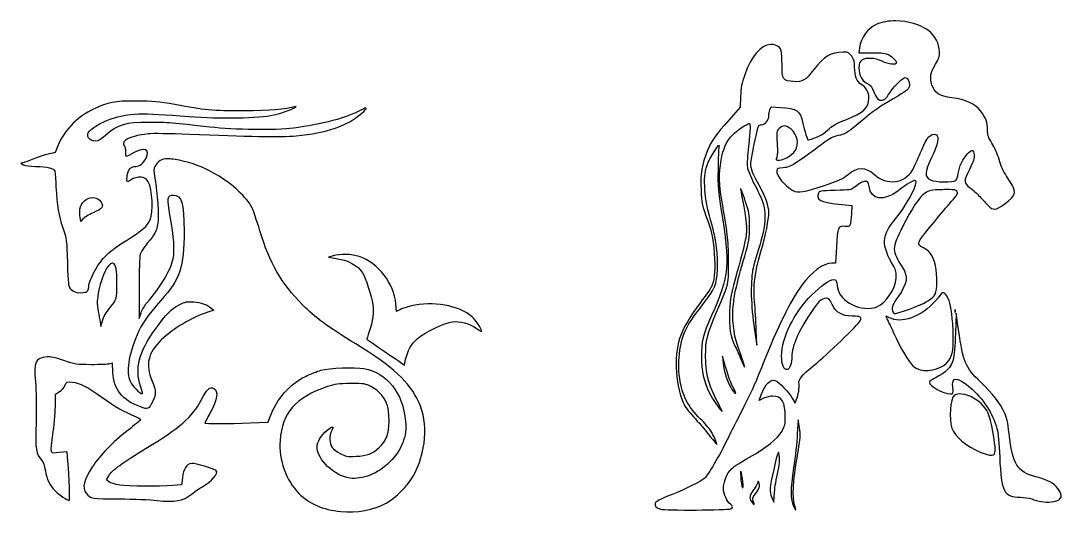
# Model space of a CAD drawing. Extents: x 43 to 173, y 96 to 196.
# Drawn here: x 111.5 to 171.7, y 95.8 to 124.2 of the extents above; entities that cross this region are included whole.
import ezdxf

# ---------------------------------------------------------------- set-up
doc = ezdxf.new("R2010")
doc.units = 0
doc.layers.add('Layer_1', color=7, linetype='CONTINUOUS')

msp = doc.modelspace()

# ---------------------------------------------------------------- linework, layer by layer
at = {"layer": 'Layer_1', "color": 7}
for points in [[(162.084853, 124.214406), (162.084853, 124.214406)], [(154.834167, 122.853454), (154.834167, 122.853454)], [(159.980864, 122.659426), (159.942279, 122.376103), (160.694686, 122.375)], [(153.118233, 119.848231), (153.100044, 119.225355), (152.448508, 118.496649)], [(118.203706, 119.58089), (118.203706, 119.58089)], [(154.81322, 119.079285), (154.878814, 119.251263), (155.439401, 119.214882)], [(155.660437, 118.143871), (155.660437, 118.143871)], [(120.050278, 116.242729), (120.050278, 116.242729)], [(111.726926, 116.028308), (111.536206, 115.98366), (111.694956, 115.896016)], [(163.199408, 114.982101), (163.199408, 114.982101)], [(153.119887, 114.514118), (153.119887, 114.514118)], [(165.157325, 114.466162), (165.157325, 114.466162)], [(115.667014, 114.000386), (115.667014, 114.000386)], [(158.780316, 113.626111), (159.542096, 113.545082), (159.518945, 113.071036)], [(115.120759, 112.768971), (115.003902, 112.620694), (114.960908, 112.851103)], [(130.320519, 110.716798), (130.320519, 110.716798)], [(158.648025, 111.152258), (158.602827, 110.215743), (158.381237, 110.215743)], [(116.826219, 110.206924), (116.826219, 110.206924)], [(129.570316, 110.634666), (129.316206, 110.555291), (129.661818, 110.504578)], [(118.367418, 108.75502), (118.371826, 107.00877), (118.484825, 107.341155)], [(164.840928, 108.50973), (164.840928, 108.50973)], [(133.424414, 107.523606), (133.239205, 107.427695), (133.203377, 107.85599)], [(122.537361, 107.6107), (122.679576, 107.499355), (122.346641, 107.392418)], [(165.484748, 107.459115), (165.484198, 107.459115)], [(165.497425, 107.524709), (165.497425, 107.524709)], [(165.56688, 107.32627), (165.527191, 106.151631)], [(165.706888, 106.359439), (165.56688, 107.32627), (165.56688, 107.32627)], [(116.113498, 106.818603), (116.154841, 106.564493), (116.231458, 106.818603)], [(153.95498, 106.088243), (154.045928, 105.485214), (154.016162, 106.37377)], [(152.075885, 104.850214), (152.106754, 104.434046)], [(152.233534, 104.278603), (152.075885, 104.850214), (152.075885, 104.850214)], [(116.848819, 103.913145), (116.825669, 104.43625), (116.657549, 104.391602)], [(133.507096, 104.459951), (133.697816, 104.313328), (133.765064, 104.646263)], [(113.536566, 102.062716), (113.536566, 102.64866), (113.765872, 102.790872)], [(154.448315, 102.407778), (154.179874, 102.285959), (154.301692, 102.606214)], [(156.101409, 102.408328), (156.265674, 102.125556), (156.334023, 102.305802)], [(165.740512, 102.655273), (165.740512, 102.655273)], [(124.786319, 100.986193), (125.832526, 101.027536), (125.944974, 101.351098)], [(156.433243, 101.166993), (156.39135, 100.34127)], [(156.516476, 100.710586), (156.433243, 101.166993), (156.433243, 101.166993)], [(114.25921, 98.778025), (114.222279, 99.309949), (113.752644, 99.267505)], [(155.296636, 99.290656), (155.296636, 99.290656)], [(153.122091, 98.197045), (153.122091, 98.197045)], [(116.628884, 97.582438), (116.489426, 97.696541), (116.612899, 97.928603)], [(120.869383, 97.808436), (120.826389, 97.406602), (120.308799, 97.366363)], [(154.132469, 97.623781), (154.132469, 97.623781)], [(154.922361, 96.675689), (155.033706, 96.404493), (155.075049, 96.976103)], [(156.179684, 96.166919), (156.180234, 96.166919)]]:
    msp.add_lwpolyline(points, dxfattribs=at)
for points in [[(160.956515, 124.006597), (160.468016, 123.78584), (160.057521, 123.219344), (159.980864, 122.659426)], [(162.084853, 124.214406), (161.672959, 124.217544), (161.275339, 124.150674), (160.956515, 124.006597)], [(163.966703, 123.651615), (163.497785, 124.009657), (162.771342, 124.209174), (162.084853, 124.214406)], [(164.603907, 122.436186), (164.599902, 122.882472), (164.350325, 123.358697), (163.966703, 123.651615)], [(154.834167, 122.853454), (154.281663, 122.815687), (153.728934, 122.178898), (153.356908, 121.106103)], [(155.214506, 122.781798), (155.089228, 122.838877), (154.961669, 122.862169), (154.834167, 122.853454)], [(155.509956, 121.684326), (155.509956, 122.461566), (155.453286, 122.673004), (155.214506, 122.781798)], [(159.041592, 122.40752), (158.344356, 122.406758), (157.9307, 122.160548), (157.342197, 121.396042)], [(159.533827, 122.166091), (159.376844, 122.39263), (159.346152, 122.408085), (159.041592, 122.40752)], [(159.700846, 121.532191), (159.700846, 121.852485), (159.670536, 121.968829), (159.533827, 122.166091)], [(160.694686, 122.375), (161.289213, 122.374294), (161.490008, 122.350729), (161.651597, 122.263105)], [(161.651597, 122.263105), (161.895005, 122.131112), (162.114066, 121.908292), (162.114066, 121.792366)], [(164.37019, 121.703619), (164.570641, 122.028369), (164.606447, 122.142181), (164.603907, 122.436186)], [(156.17858, 120.704817), (155.551906, 120.744721), (155.509956, 120.806025), (155.509956, 121.684326)], [(160.088902, 120.540556), (159.838006, 120.688759), (159.700846, 121.038562), (159.700846, 121.532191)], [(160.123076, 121.943398), (159.976425, 121.847315), (159.954956, 121.790408), (159.954956, 121.501325)], [(161.288346, 121.877803), (160.865552, 122.080693), (160.374796, 122.108331), (160.123076, 121.943398)], [(162.114066, 121.792366), (162.114066, 121.650965), (161.664196, 121.697444), (161.288346, 121.877803)], [(164.172305, 120.518508), (164.032401, 120.939719), (164.082267, 121.237148), (164.37019, 121.703619)], [(153.356908, 121.106103), (153.17444, 120.579911), (153.133417, 120.364336), (153.118233, 119.848231)], [(157.342197, 121.396042), (156.858699, 120.767942), (156.696613, 120.671831), (156.17858, 120.704817)], [(159.954956, 121.501325), (159.955083, 121.06287), (160.112216, 120.763909), (160.428452, 120.600638)], [(161.846728, 120.226363), (162.013403, 120.481125), (162.515536, 120.947353), (162.62339, 120.947353)], [(162.62339, 120.947353), (162.745228, 120.947353), (162.875846, 120.733161), (162.875846, 120.53339)], [(160.526016, 119.753421), (160.525731, 120.079303), (160.358173, 120.381489), (160.088902, 120.540556)], [(160.428452, 120.600638), (160.630218, 120.496467), (160.701855, 120.408876), (160.791703, 120.156908)], [(162.875846, 120.53339), (162.875846, 120.280846), (162.748129, 120.169631), (161.923346, 119.707119)], [(165.320486, 119.77106), (164.584338, 119.864156), (164.336067, 120.025486), (164.172305, 120.518508)], [(159.192626, 118.50216), (160.206645, 118.88252), (160.52658, 119.182974), (160.526016, 119.753421)], [(160.791703, 120.156908), (160.938402, 119.745496), (161.100064, 119.584457), (161.312047, 119.637665)], [(161.312047, 119.637665), (161.474102, 119.678338), (161.524561, 119.733959), (161.846728, 120.226363)], [(166.995077, 118.989437), (166.648469, 119.427065), (166.131178, 119.668531), (165.320486, 119.77106)], [(115.772847, 119.137714), (114.746518, 118.652994), (113.911538, 117.75616), (113.605468, 116.80938)], [(118.203706, 119.58089), (116.922671, 119.58223), (116.581837, 119.519775), (115.772847, 119.137714)], [(120.426206, 119.377492), (119.469558, 119.556562), (119.21663, 119.579761), (118.203706, 119.58089)], [(124.394956, 119.014241), (122.58515, 119.012585), (122.1735, 119.050436), (120.426206, 119.377492)], [(127.418925, 119.26394), (126.773452, 119.081907), (125.973228, 119.015652), (124.394956, 119.014241)], [(127.133945, 119.102986), (127.356337, 119.210129), (127.484683, 119.282482), (127.418925, 119.26394)], [(131.228372, 118.87313), (131.603276, 119.200855), (131.580032, 119.275034), (131.173801, 119.046211)], [(155.439401, 119.214882), (156.339246, 119.156583), (156.594443, 118.991198), (156.685147, 118.407353)], [(161.923346, 119.707119), (161.236282, 119.321827), (160.791974, 119.004443), (159.933459, 118.286085)], [(115.43385, 117.749203), (115.534067, 117.969141), (116.19878, 118.374367), (116.762829, 118.559488)], [(116.762829, 118.559488), (117.795537, 118.89842), (118.426261, 118.917019), (121.251926, 118.69233)], [(121.251926, 118.69233), (123.04813, 118.549498), (125.306929, 118.588845), (126.149475, 118.77777)], [(126.149475, 118.77777), (126.468386, 118.849291), (126.911526, 118.995843), (127.133945, 119.102986)], [(131.173801, 119.046211), (130.447672, 118.637164), (128.882594, 118.222882), (127.284426, 118.017091)], [(127.436011, 117.574465), (129.221603, 117.740364), (130.390906, 118.141051), (131.228372, 118.87313)], [(154.328701, 118.216631), (154.524834, 118.216633), (154.748176, 118.489596), (154.748176, 118.729262)], [(154.748176, 118.729262), (154.748176, 118.827052), (154.777217, 118.9846), (154.81322, 119.079285)], [(167.384236, 117.911258), (167.384236, 118.340117), (167.279862, 118.62986), (166.995077, 118.989437)], [(118.965486, 118.348925), (117.544921, 118.352264), (117.161496, 118.238508), (116.444228, 117.601476)], [(122.457986, 118.077173), (120.343549, 118.320164), (120.002455, 118.346382), (118.965486, 118.348925)], [(127.284426, 118.017091), (126.252086, 117.884161), (123.879963, 117.913755), (122.457986, 118.077173)], [(152.448508, 118.496649), (151.674043, 117.630427), (151.439767, 117.29384), (151.189532, 116.687009)], [(152.665687, 117.636754), (152.908841, 117.883281), (153.495333, 118.277777), (153.620941, 118.27947)], [(153.620941, 118.27947), (153.692558, 118.280368), (153.678972, 117.96155), (153.56582, 116.962618)], [(153.705278, 115.99248), (153.709178, 116.218246), (154.021982, 117.733813), (154.147904, 118.137258)], [(154.147904, 118.137258), (154.16153, 118.180915), (154.242829, 118.216631), (154.328701, 118.216631)], [(155.342937, 117.992286), (155.184021, 117.833378), (155.182748, 117.821641), (155.226631, 117.144519)], [(155.660437, 118.143871), (155.55021, 118.149021), (155.449064, 118.098416), (155.342937, 117.992286)], [(156.033061, 117.959766), (155.890194, 118.077526), (155.770667, 118.13872), (155.660437, 118.143871)], [(156.280556, 116.736067), (156.50946, 117.083243), (156.391901, 117.663983), (156.033061, 117.959766)], [(156.685147, 118.407353), (156.725533, 118.147384), (156.950991, 117.391331), (157.0043, 117.336893)], [(157.795846, 117.638958), (157.88316, 117.692146), (158.08879, 117.854305), (158.252803, 117.998902)], [(158.252803, 117.998902), (158.462379, 118.183673), (158.741793, 118.333056), (159.192626, 118.50216)], [(159.933459, 118.286085), (159.481142, 117.90762), (159.160114, 117.688401), (158.996944, 117.646124)], [(167.637796, 117.146173), (167.415684, 117.489824), (167.384236, 117.583888), (167.384236, 117.911258)], [(115.980103, 117.290039), (115.600714, 117.19482), (115.297424, 117.449771), (115.43385, 117.749203)], [(116.444228, 117.601476), (116.275742, 117.451834), (116.06683, 117.311798), (115.980103, 117.290039)], [(117.536736, 116.978603), (117.425315, 117.047469), (117.468452, 117.253446), (117.616111, 117.35784)], [(117.616111, 117.35784), (117.818916, 117.501217), (118.342066, 117.643818), (118.882803, 117.702899)], [(118.882803, 117.702899), (119.151733, 117.732278), (120.147365, 117.71885), (121.251926, 117.670928)], [(121.251926, 117.670928), (124.574585, 117.526769), (126.584038, 117.495304), (127.436011, 117.574465)], [(151.157562, 115.827114), (151.347224, 116.369856), (152.017126, 117.383141), (151.86091, 116.890959)], [(151.98769, 116.160599), (152.104646, 116.840007), (152.300816, 117.266829), (152.665687, 117.636754)], [(157.0043, 117.336893), (157.035328, 117.305208), (157.60442, 117.522333), (157.795846, 117.638958)], [(158.510221, 117.518243), (158.379253, 117.483491), (158.017131, 117.253177), (157.705448, 117.006162)], [(158.996944, 117.646124), (158.860374, 117.610736), (158.641189, 117.553005), (158.510221, 117.518243)], [(163.514704, 116.60598), (163.683767, 117.010836), (163.873488, 117.399783), (163.936384, 117.469735)], [(163.936384, 117.469735), (164.092709, 117.643595), (164.281333, 117.705932), (164.42366, 117.631242)], [(164.42366, 117.631242), (164.607031, 117.535022), (164.518882, 117.119765), (164.143092, 116.31108)], [(113.605468, 116.80938), (113.534687, 116.590469), (113.510613, 116.574018), (113.199774, 116.53322)], [(117.600676, 116.657243), (117.600676, 116.812344), (117.571647, 116.957013), (117.536736, 116.978603)], [(118.770908, 116.27966), (119.015256, 116.794637), (118.694852, 116.944034), (118.075826, 116.603776)], [(151.86091, 116.890959), (151.840102, 116.825382), (151.817807, 116.261135), (151.810751, 115.636944)], [(153.56582, 116.962618), (153.506963, 116.442469), (153.482542, 115.932617), (153.507942, 115.763174)], [(155.226631, 117.144519), (155.256741, 116.680111), (155.248082, 116.41548), (155.200175, 116.325965)], [(155.240411, 116.169419), (155.512587, 116.109774), (156.06658, 116.41154), (156.280556, 116.736067)], [(157.705448, 117.006162), (157.393764, 116.759142), (156.862365, 116.374947), (156.524743, 116.15233)], [(166.24377, 116.553063), (166.489637, 116.80999), (166.584353, 116.788676), (166.610882, 116.470934)], [(168.04349, 116.211312), (167.951531, 116.537829), (167.790106, 116.91052), (167.637796, 117.146173)], [(112.393346, 116.281314), (112.131416, 116.16652), (111.831659, 116.05272), (111.726926, 116.028308)], [(113.199774, 116.53322), (113.018107, 116.509384), (112.655277, 116.396117), (112.393346, 116.281314)], [(117.629892, 116.37502), (117.613608, 116.37502), (117.600676, 116.502139), (117.600676, 116.657243)], [(118.075826, 116.603776), (117.846887, 116.47793), (117.646261, 116.37502), (117.629892, 116.37502)], [(118.170633, 115.803964), (118.395451, 115.803964), (118.635272, 115.993826), (118.770908, 116.27966)], [(120.050278, 116.242729), (119.655268, 116.244292), (119.439837, 116.105797), (119.285743, 115.807822)], [(120.980177, 116.092798), (120.588859, 116.190202), (120.287282, 116.241792), (120.050278, 116.242729)], [(151.189532, 116.687009), (150.890887, 115.962778), (150.789457, 115.331456), (150.828485, 114.442461)], [(152.022418, 113.866993), (151.867943, 114.709023), (151.857631, 115.40509), (151.98769, 116.160599)], [(155.200175, 116.325965), (155.141744, 116.21679), (155.14889, 116.189485), (155.240411, 116.169419)], [(156.524743, 116.15233), (155.988935, 115.79903), (155.867616, 115.744942), (155.567834, 115.727896)], [(163.037904, 115.58127), (163.130938, 115.740012), (163.345647, 116.201129), (163.514704, 116.60598)], [(164.143092, 116.31108), (163.745754, 115.456032), (163.733474, 115.19998), (164.082456, 115.025645)], [(165.690352, 115.402127), (165.731997, 115.784194), (165.958427, 116.254867), (166.24377, 116.553063)], [(166.610882, 116.470934), (166.626656, 116.281932), (166.564993, 116.094777), (166.334172, 115.635841)], [(168.480051, 115.242827), (168.292382, 115.525055), (168.144749, 115.851749), (168.04349, 116.211312)], [(111.694956, 115.896016), (111.793113, 115.841697), (112.05497, 115.807579), (112.381219, 115.806168)], [(112.381219, 115.806168), (113.074075, 115.803216), (113.465858, 115.705245), (113.501842, 115.52615)], [(113.501842, 115.52615), (113.51674, 115.451815), (113.545987, 115.04787), (113.567436, 114.62877)], [(117.679501, 115.243927), (117.715371, 115.617384), (117.878871, 115.803964), (118.170633, 115.803964)], [(119.285743, 115.807822), (119.207935, 115.65751), (119.207235, 115.561808), (119.281883, 115.130928)], [(122.994318, 115.235658), (122.189957, 115.708505), (121.716608, 115.909486), (120.980177, 116.092798)], [(151.383007, 112.72377), (151.030079, 113.8741), (150.93455, 115.188914), (151.157562, 115.827114)], [(151.810751, 115.636944), (151.799301, 114.624912), (151.819816, 114.368164), (152.000368, 113.263964)], [(153.507942, 115.763174), (153.532442, 115.599801), (153.708247, 115.170279), (153.902613, 114.799648)], [(154.228382, 114.640898), (153.817137, 115.366333), (153.699746, 115.670134), (153.705278, 115.99248)], [(155.20348, 115.562531), (155.16374, 115.282298), (155.666615, 114.660966), (156.135586, 114.411042)], [(155.567834, 115.727896), (155.264939, 115.710658), (155.221711, 115.691046), (155.20348, 115.562531)], [(159.32161, 115.334326), (159.859125, 115.79316), (160.337003, 115.795291), (160.842966, 115.340391)], [(160.842966, 115.340391), (161.56684, 114.689561), (162.580393, 114.800582), (163.037904, 115.58127)], [(166.334172, 115.635841), (165.989093, 114.949756), (165.992612, 114.844507), (166.373308, 114.565381)], [(117.880694, 115.012418), (117.660025, 114.867748), (117.644957, 114.884574), (117.679501, 115.243927)], [(118.898238, 114.922569), (118.735819, 115.236629), (118.283877, 115.276597), (117.880694, 115.012418)], [(119.005725, 112.72267), (119.202434, 113.155678), (119.138776, 114.457377), (118.898238, 114.922569)], [(119.281883, 115.130928), (119.433859, 114.252938), (119.517863, 112.943661), (119.449452, 112.518719)], [(124.860183, 113.480039), (124.617584, 113.964061), (123.718698, 114.809822), (122.994318, 115.235658)], [(157.911049, 114.69216), (158.838149, 115.005805), (159.048701, 115.101377), (159.32161, 115.334326)], [(160.311042, 114.933593), (160.135172, 114.920949), (160.035319, 114.865177), (159.681553, 114.582469)], [(160.535936, 114.63759), (160.492976, 114.927506), (160.478817, 114.945644), (160.311042, 114.933593)], [(163.199408, 114.982101), (163.081753, 115.008151), (162.775897, 114.823535), (162.209426, 114.393953)], [(163.256736, 114.887292), (163.256736, 114.941586), (163.238629, 114.973417), (163.199408, 114.982101)], [(164.082456, 115.025645), (164.354942, 114.889521), (165.395402, 114.867451), (165.554753, 114.994228)], [(165.554753, 114.994228), (165.611085, 115.039048), (165.670145, 115.216682), (165.690352, 115.402127)], [(168.314136, 113.60296), (169.112336, 114.195094), (169.120874, 114.279114), (168.480051, 115.242827)], [(113.567436, 114.62877), (113.624219, 113.513908), (113.710633, 112.993931), (113.962657, 112.24752)], [(150.828485, 114.442461), (150.861866, 113.682285), (150.896111, 113.5277), (151.222603, 112.664241)], [(153.119887, 114.514118), (153.106724, 114.500949), (153.152828, 114.213447), (153.222412, 113.87526)], [(153.386674, 113.821242), (153.252861, 114.215335), (153.133038, 114.527269), (153.119887, 114.514118)], [(153.902613, 114.799648), (154.095487, 114.431875), (154.29519, 114.014376), (154.34634, 113.871952)], [(154.748176, 113.139388), (154.748176, 113.496269), (154.545247, 114.081951), (154.228382, 114.640898)], [(156.135586, 114.411042), (156.426298, 114.256116), (156.795546, 114.314778), (157.911049, 114.69216)], [(158.581327, 114.416003), (157.713934, 114.393575), (157.656493, 114.384358), (157.610088, 114.258907)], [(159.681553, 114.582469), (159.519106, 114.45265), (159.4215, 114.437734), (158.581327, 114.416003)], [(162.209426, 114.393953), (161.376701, 113.762464), (160.649965, 113.868244), (160.535936, 114.63759)], [(162.056188, 112.768421), (162.622882, 113.449237), (163.256736, 114.568318), (163.256736, 114.887292)], [(164.779743, 114.459547), (164.093339, 114.440125), (164.02151, 114.425957), (163.771021, 114.260008)], [(165.157325, 114.466162), (165.05691, 114.466287), (164.932908, 114.463888), (164.779743, 114.459547)], [(165.602158, 114.380175), (165.550573, 114.442318), (165.458572, 114.465793), (165.157325, 114.466162)], [(165.288516, 113.771631), (165.644014, 114.166157), (165.696169, 114.266894), (165.602158, 114.380175)], [(166.373308, 114.565381), (166.516208, 114.460606), (166.76655, 114.234105), (166.929483, 114.062122)], [(114.952089, 113.337274), (115.005022, 113.731848), (115.342351, 113.986046), (115.667014, 114.000386)], [(115.667014, 114.000386), (115.861812, 114.008991), (116.052041, 113.931213), (116.17358, 113.745725)], [(116.17358, 113.745725), (116.341305, 113.489744), (116.245976, 113.360272), (115.718277, 113.128364)], [(120.169342, 112.900159), (119.96521, 113.998715), (119.987862, 114.15252), (120.356754, 114.15252)], [(120.356754, 114.15252), (120.832158, 114.15252), (120.965846, 113.695112), (120.965846, 112.070031)], [(152.420947, 110.374493), (152.411859, 111.589463), (152.365261, 111.99827), (152.022418, 113.866993)], [(153.222412, 113.87526), (153.443424, 112.801125), (153.497102, 112.167829), (153.411479, 111.656618)], [(153.630864, 112.342881), (153.630122, 113.058229), (153.615085, 113.14858), (153.386674, 113.821242)], [(154.34634, 113.871952), (154.629245, 113.084216), (154.575677, 112.336539), (154.142392, 111.019964)], [(157.610088, 114.258907), (157.469733, 113.87949), (157.730625, 113.738399), (158.780316, 113.626111)], [(163.771021, 114.260008), (163.444569, 114.043727), (163.038369, 113.431375), (162.453616, 112.274532)], [(164.4424, 112.764563), (164.797599, 113.196109), (165.17837, 113.649394), (165.288516, 113.771631)], [(166.929483, 114.062122), (167.092413, 113.890138), (167.315563, 113.654616), (167.425576, 113.538467)], [(114.960908, 112.851103), (114.937201, 112.977728), (114.93318, 113.196354), (114.952089, 113.337274)], [(115.718277, 113.128364), (115.453863, 113.012173), (115.184908, 112.850519), (115.120759, 112.768971)], [(125.346906, 112.082708), (125.168485, 112.673004), (124.949421, 113.301985), (124.860183, 113.480039)], [(152.000368, 113.263964), (152.512855, 110.129731), (152.454201, 109.495061), (151.439231, 107.188467)], [(154.27248, 110.81877), (154.573343, 111.873982), (154.748176, 112.726796), (154.748176, 113.139388)], [(167.425576, 113.538467), (167.692697, 113.256456), (167.863311, 113.268533), (168.314136, 113.60296)], [(117.689974, 111.57063), (118.580893, 112.124212), (118.834981, 112.346801), (119.005725, 112.72267)], [(119.449452, 112.518719), (119.371389, 112.034101), (119.287222, 111.872839), (118.844218, 111.363372)], [(120.336358, 110.462135), (120.436603, 110.945065), (120.380639, 111.762804), (120.169342, 112.900159)], [(151.222603, 112.664241), (151.455148, 112.049248), (151.572228, 111.396798), (151.616723, 110.465442)], [(151.782089, 110.152353), (151.779382, 110.983625), (151.638409, 111.891291), (151.383007, 112.72377)], [(159.518945, 113.071036), (159.506118, 112.810585), (159.47013, 112.530541), (159.43902, 112.448714)], [(161.960278, 110.02502), (161.231318, 111.290595), (161.249343, 111.799092), (162.056188, 112.768421)], [(163.626602, 111.777886), (163.720131, 111.889062), (164.0872, 112.333017), (164.4424, 112.764563)], [(113.962657, 112.24752), (114.184314, 111.591103), (114.188378, 111.560374), (114.22724, 110.238341)], [(120.965846, 112.070031), (120.965677, 109.961964), (120.752297, 109.322742), (119.621433, 108.050018)], [(127.824066, 107.797562), (126.579692, 109.057757), (125.912338, 110.212035), (125.346906, 112.082708)], [(153.357461, 110.628603), (153.613101, 111.516429), (153.631711, 111.632623), (153.630864, 112.342881)], [(159.133647, 112.34233), (158.753601, 112.406541), (158.702127, 112.280422), (158.648025, 111.152258)], [(159.43902, 112.448714), (159.388646, 112.316219), (159.355276, 112.304882), (159.133647, 112.34233)], [(162.453616, 112.274532), (161.838948, 111.058518), (161.839425, 110.959424), (162.466844, 109.964388)], [(115.816394, 109.771464), (116.227112, 110.529958), (116.616655, 110.903728), (117.689974, 111.57063)], [(118.844218, 111.363372), (118.649033, 111.138875), (118.461053, 110.853125), (118.426397, 110.728372)], [(153.411479, 111.656618), (153.369402, 111.405392), (153.151047, 110.542768), (152.925859, 109.739493)], [(163.68062, 111.097688), (163.406551, 111.233725), (163.378803, 111.266818), (163.415486, 111.412981)], [(163.415486, 111.412981), (163.43801, 111.502713), (163.533066, 111.666718), (163.626602, 111.777886)], [(118.426397, 110.728372), (118.391175, 110.601784), (118.364595, 109.729599), (118.367418, 108.75502)], [(130.320519, 110.716798), (130.043197, 110.723029), (129.767942, 110.696489), (129.570316, 110.634666)], [(131.083403, 110.600491), (130.877338, 110.671383), (130.597845, 110.710566), (130.320519, 110.716798)], [(154.142392, 111.019964), (153.984054, 110.538854), (153.827776, 109.939535), (153.795126, 109.688231)], [(153.926867, 107.981116), (153.846115, 108.955658), (153.924669, 109.598904), (154.27248, 110.81877)], [(164.406021, 109.844774), (164.313698, 110.531183), (164.108844, 110.885135), (163.68062, 111.097688)], [(114.22724, 110.238341), (114.263167, 109.016564), (114.278164, 108.88278), (114.393706, 108.75447)], [(116.826219, 110.206924), (116.552026, 110.177282), (116.230719, 109.551666), (116.049558, 108.674545)], [(116.880239, 110.204717), (116.862431, 110.20814), (116.844499, 110.2089), (116.826219, 110.206924)], [(117.087495, 108.925898), (117.081145, 109.851976), (117.028603, 110.176184), (116.880239, 110.204717)], [(118.831541, 107.944185), (119.633644, 108.874722), (120.205294, 109.830931), (120.336358, 110.462135)], [(129.661818, 110.504578), (130.446594, 110.390363), (130.997813, 110.099146), (131.282942, 109.647438)], [(133.203377, 107.85599), (133.103826, 109.043381), (132.197136, 110.217301), (131.083403, 110.600491)], [(151.265599, 108.262785), (151.667853, 108.786477), (151.785137, 109.214992), (151.782089, 110.152353)], [(151.616723, 110.465442), (151.655128, 109.661484), (151.595277, 109.180885), (151.411672, 108.81731)], [(151.730273, 107.390214), (152.461172, 109.117337), (152.431304, 108.988689), (152.420947, 110.374493)], [(152.702065, 107.851029), (152.775706, 108.541037), (152.861992, 108.907869), (153.357461, 110.628603)], [(158.381237, 110.215743), (157.895671, 110.215743), (157.216292, 109.713552), (156.652626, 108.938575)], [(115.458105, 108.87188), (115.478622, 109.06365), (115.604897, 109.380888), (115.816394, 109.771464)], [(131.282942, 109.647438), (131.437403, 109.40276), (131.801266, 108.296677), (131.879357, 107.834493)], [(152.925859, 109.739493), (152.543682, 108.376225), (152.514159, 108.223334), (152.480478, 107.440923)], [(153.795126, 109.688231), (153.67431, 108.758334), (153.725482, 107.607773), (153.95498, 106.088243)], [(162.095877, 109.349784), (162.12115, 109.684962), (162.101857, 109.779219), (161.960278, 110.02502)], [(162.466844, 109.964388), (162.806386, 109.425899), (162.751959, 109.044812), (162.228719, 108.306332)], [(164.299635, 108.333894), (164.460956, 108.549966), (164.501855, 109.132222), (164.406021, 109.844774)], [(116.711566, 107.675743), (117.073178, 108.114681), (117.092575, 108.180535), (117.087495, 108.925898)], [(156.652626, 108.938575), (155.999039, 108.039979), (155.219459, 106.462397), (154.398156, 104.373964)], [(157.217621, 108.368619), (157.75373, 108.912148), (158.24739, 109.263243), (158.475494, 109.263243)], [(158.475494, 109.263243), (158.642727, 109.263243), (158.657931, 109.233734), (158.716376, 108.798017)], [(160.991242, 107.698341), (161.527606, 107.922451), (162.046768, 108.698542), (162.095877, 109.349784)], [(114.393706, 108.75447), (114.463556, 108.676904), (114.577966, 108.589582), (114.647816, 108.560993)], [(114.647816, 108.560993), (114.799285, 108.498988), (115.103238, 108.489088), (115.291085, 108.539496)], [(115.291085, 108.539496), (115.397991, 108.568184), (115.432987, 108.63785), (115.458105, 108.87188)], [(116.049558, 108.674545), (115.933197, 108.111187), (115.926757, 107.88964), (116.010972, 107.416672)], [(151.411672, 108.81731), (151.367191, 108.729228), (151.089665, 108.336296), (150.795411, 107.944185)], [(155.484601, 104.851867), (155.499664, 105.933659), (156.18208, 107.318761), (157.217621, 108.368619)], [(158.716376, 108.798017), (158.826079, 107.980162), (160.142493, 107.34372), (160.991242, 107.698341)], [(162.228719, 108.306332), (161.897393, 107.838552), (161.838056, 107.689124), (161.895784, 107.459115)], [(163.83937, 107.976155), (164.023201, 108.080015), (164.230284, 108.241006), (164.299635, 108.333894)], [(164.840928, 108.50973), (164.761926, 108.513805), (164.672394, 108.415623), (164.522878, 108.217588)], [(165.095592, 108.187822), (164.988308, 108.399104), (164.919931, 108.505655), (164.840928, 108.50973)], [(119.621433, 108.050018), (118.846817, 107.178225), (118.529377, 106.718056), (118.256073, 106.070051)], [(118.484825, 107.341155), (118.547058, 107.523724), (118.702904, 107.794968), (118.831541, 107.944185)], [(119.292909, 106.385898), (119.935529, 107.283534), (120.230765, 107.586172), (120.680316, 107.807482)], [(120.680316, 107.807482), (121.052483, 107.990689), (121.134107, 108.007205), (121.522022, 107.979463)], [(121.522022, 107.979463), (121.938836, 107.949637), (122.244132, 107.839091), (122.537361, 107.6107)], [(130.882209, 105.548603), (129.222319, 106.567423), (128.551579, 107.060809), (127.824066, 107.797562)], [(131.879357, 107.834493), (131.940119, 107.474906), (131.849794, 106.810518), (131.66714, 106.270694)], [(134.092487, 107.742991), (133.827001, 107.675089), (133.526293, 107.576291), (133.424414, 107.523606)], [(137.609241, 107.117911), (136.86902, 107.767816), (135.288568, 108.048895), (134.092487, 107.742991)], [(150.795411, 107.944185), (150.200061, 107.150841), (149.78919, 106.439884), (149.594313, 105.866103)], [(150.063398, 106.596464), (150.241364, 106.916667), (150.389641, 107.122396), (151.265599, 108.262785)], [(152.93909, 105.475841), (152.701106, 106.113248), (152.612022, 107.007297), (152.702065, 107.851029)], [(154.016162, 106.37377), (153.999774, 106.86272), (153.959597, 107.586084), (153.926867, 107.981116)], [(158.056021, 108.183964), (157.787681, 108.183964), (157.564921, 107.970457), (157.127222, 107.295954)], [(158.412657, 107.819609), (158.259252, 108.13532), (158.211692, 108.183964), (158.056021, 108.183964)], [(159.558632, 107.155396), (158.971835, 107.163716), (158.637032, 107.357851), (158.412657, 107.819609)], [(164.522878, 108.217588), (163.799893, 107.259999), (162.532963, 106.694352), (161.827986, 107.014285)], [(162.022014, 107.294853), (162.188511, 107.294853), (163.510948, 107.790608), (163.83937, 107.976155)], [(165.386631, 106.342353), (165.341534, 107.372242), (165.26532, 107.853566), (165.095592, 108.187822)], [(116.010972, 107.416672), (116.04467, 107.227493), (116.090638, 106.958303), (116.113498, 106.818603)], [(116.231458, 106.818603), (116.335739, 107.163389), (116.434509, 107.339478), (116.711566, 107.675743)], [(122.346641, 107.392418), (121.460125, 107.107785), (120.300561, 106.413917), (119.650095, 105.778459)], [(138.149982, 106.278964), (138.235301, 106.278964), (137.805578, 106.945527), (137.609241, 107.117911)], [(151.439231, 107.188467), (150.93363, 106.039447), (150.849688, 105.702861), (150.850535, 104.818243)], [(151.09803, 104.850214), (151.097861, 105.797385), (151.156526, 106.034432), (151.730273, 107.390214)], [(152.480478, 107.440923), (152.437742, 106.44802), (152.510848, 105.987527), (152.807348, 105.392608)], [(157.127222, 107.295954), (156.417597, 106.202433), (156.085074, 105.419577), (156.077708, 104.822652)], [(160.021654, 106.888056), (160.136163, 107.102011), (160.055938, 107.148341), (159.558632, 107.155396)], [(161.52151, 107.155396), (161.492652, 107.169767), (161.499496, 107.128263), (161.536394, 107.063341)], [(161.827986, 107.014285), (161.688399, 107.077627), (161.55037, 107.141031), (161.52151, 107.155396)], [(161.895784, 107.459115), (161.918447, 107.368835), (161.975303, 107.294853), (162.022014, 107.294853)], [(165.484198, 107.459115), (165.481443, 107.392167), (165.496711, 107.354219), (165.517822, 107.375329)], [(165.497425, 107.524709), (165.490751, 107.518032), (165.486272, 107.496103), (165.484748, 107.459115)], [(165.522783, 107.497148), (165.512643, 107.522474), (165.504103, 107.531384), (165.497425, 107.524709)], [(165.517822, 107.375329), (165.538932, 107.396431), (165.541127, 107.451306), (165.522783, 107.497148)], [(134.427626, 105.842953), (134.865903, 106.220013), (136.036363, 106.787164), (136.464918, 106.830177)], [(136.464918, 106.830177), (136.89904, 106.873753), (137.454296, 106.72597), (137.844059, 106.463068)], [(149.599275, 103.559267), (149.443903, 104.621882), (149.624982, 105.807627), (150.063398, 106.596464)], [(157.36204, 104.314982), (158.096816, 104.906065), (159.888843, 106.639889), (160.021654, 106.888056)], [(161.536394, 107.063341), (161.573295, 106.998424), (161.762364, 106.603463), (161.95642, 106.185257)], [(118.256073, 106.070051), (117.748355, 104.866218), (117.603651, 103.921502), (117.845967, 103.389493)], [(118.451754, 103.110026), (118.108544, 104.124493), (118.351444, 105.070813), (119.292909, 106.385898)], [(131.66714, 106.270694), (131.58126, 106.016782), (131.517305, 105.805022), (131.524925, 105.800507)], [(137.844059, 106.463068), (137.99424, 106.361765), (138.132089, 106.278964), (138.149982, 106.278964)], [(161.95642, 106.185257), (162.393991, 105.242251), (162.812724, 104.521989), (163.062158, 104.283012)], [(165.142994, 104.581769), (165.374122, 104.921096), (165.430897, 105.33156), (165.386631, 106.342353)], [(165.527191, 106.151631), (165.503646, 105.460121), (165.449623, 104.837728), (165.396003, 104.638547)], [(166.967518, 103.35752), (166.096369, 104.207557), (165.97755, 104.489751), (165.706888, 106.359439)], [(119.650095, 105.778459), (118.871472, 105.017811), (118.727378, 104.375166), (119.11707, 103.403825)], [(134.52519, 102.19115), (133.990204, 103.351275), (133.049642, 104.218253), (130.882209, 105.548603)], [(131.524925, 105.800507), (131.683591, 105.706064), (133.370876, 104.564941), (133.507096, 104.459951)], [(133.765064, 104.646263), (133.863834, 105.1328), (134.102241, 105.563014), (134.427626, 105.842953)], [(149.594313, 105.866103), (149.235355, 104.809195), (149.364279, 102.996609), (149.868819, 102.004841)], [(152.807348, 105.392608), (152.921276, 105.164025), (153.082303, 104.799735), (153.165088, 104.583423)], [(153.337618, 104.212456), (153.364142, 104.238982), (153.163225, 104.875876), (152.93909, 105.475841)], [(113.0526, 104.79454), (112.355737, 104.70089), (112.281581, 104.54291), (112.380669, 103.365239)], [(114.012816, 104.591692), (113.477159, 104.774352), (113.253345, 104.82152), (113.0526, 104.79454)], [(150.850535, 104.818243), (150.851241, 103.99026), (150.990656, 103.373514), (151.326785, 102.707639)], [(151.694444, 102.385177), (151.224646, 103.322813), (151.09803, 103.84546), (151.09803, 104.850214)], [(155.815882, 104.069141), (155.615369, 104.030705), (155.477687, 104.355551), (155.484601, 104.851867)], [(156.077708, 104.822652), (156.073054, 104.446097), (155.951326, 104.095105), (155.815882, 104.069141)], [(115.600316, 104.349709), (114.743772, 104.353023), (114.685775, 104.362203), (114.012816, 104.591692)], [(116.657549, 104.391602), (116.565065, 104.36688), (116.089266, 104.347734), (115.600316, 104.349709)], [(128.871926, 104.025594), (129.36257, 104.160654), (130.8389, 104.220663), (131.348536, 104.126466)], [(131.348536, 104.126466), (132.701623, 103.876372), (133.595957, 102.744949), (133.765617, 101.069426)], [(152.106754, 104.434046), (152.14169, 103.959599), (152.367691, 103.284188), (152.618282, 102.905525)], [(152.757186, 102.892847), (152.568856, 103.236306), (152.389623, 103.711187), (152.233534, 104.278603)], [(154.398156, 104.373964), (153.957613, 103.253733), (153.837033, 102.989054), (153.112721, 101.550638)], [(153.165088, 104.583423), (153.247875, 104.367111), (153.325483, 104.200349), (153.337618, 104.212456)], [(156.491119, 103.210347), (156.439912, 103.483925), (156.632614, 103.728211), (157.36204, 104.314982)], [(163.062158, 104.283012), (163.166795, 104.182766), (163.360385, 104.077887), (163.492657, 104.050399)], [(163.492657, 104.050399), (164.105985, 103.922891), (164.859493, 104.165579), (165.142994, 104.581769)], [(165.396003, 104.638547), (165.280154, 104.208164), (164.96203, 103.874549), (164.422006, 103.616592)], [(118.448997, 101.90562), (117.396167, 102.297917), (116.892028, 102.930659), (116.848819, 103.913145)], [(125.944974, 101.351098), (126.280537, 102.319073), (127.093774, 103.25027), (127.972896, 103.672266)], [(127.972896, 103.672266), (128.257658, 103.808952), (128.662376, 103.967919), (128.871926, 104.025594)], [(150.805885, 101.206129), (150.063666, 101.930986), (149.746967, 102.549191), (149.599275, 103.559267)], [(154.301692, 102.606214), (154.543678, 103.243071), (154.850287, 103.541196), (155.144501, 103.425322)], [(164.422006, 103.616592), (164.200208, 103.510643), (164.019066, 103.391192), (164.019066, 103.350908)], [(165.370645, 103.026242), (165.311534, 103.678136), (165.588846, 103.683877), (166.354565, 103.046636)], [(112.380669, 103.365239), (112.426107, 102.825433), (112.438578, 101.947081), (112.413742, 101.027536)], [(113.765872, 102.790872), (113.895073, 102.870738), (114.035798, 103.029152), (114.087783, 103.153573)], [(114.087783, 103.153573), (114.179872, 103.374014), (114.18132, 103.37449), (114.516628, 103.339882)], [(114.516628, 103.339882), (114.95554, 103.294582), (115.373991, 103.077641), (116.271147, 102.430378)], [(117.845967, 103.389493), (117.955836, 103.148233), (118.42542, 102.659131), (118.547114, 102.659131)], [(118.547114, 102.659131), (118.578469, 102.659131), (118.535602, 102.862204), (118.451754, 103.110026)], [(119.11707, 103.403825), (119.357242, 102.805203), (119.362099, 102.651211), (119.153452, 102.232492)], [(121.954727, 102.303598), (122.28473, 102.939273), (122.455821, 103.096787), (122.683434, 102.97498)], [(122.683434, 102.97498), (122.968986, 102.822162), (122.894575, 102.354836), (122.453575, 101.532999)], [(129.252816, 103.080813), (127.380752, 102.441201), (126.639063, 101.59587), (126.513277, 99.95928)], [(130.590617, 103.258302), (129.85921, 103.254732), (129.70059, 103.233803), (129.252816, 103.080813)], [(131.79502, 103.07089), (131.432788, 103.255929), (131.392354, 103.262225), (130.590617, 103.258302)], [(132.723819, 101.966806), (132.592671, 102.417746), (132.230405, 102.848341), (131.79502, 103.07089)], [(152.618282, 102.905525), (152.807202, 102.620034), (152.912039, 102.61045), (152.757186, 102.892847)], [(155.144501, 103.425322), (155.341103, 103.347891), (155.902129, 102.751716), (156.101409, 102.408328)], [(156.334023, 102.305802), (156.455861, 102.626257), (156.525423, 103.027072), (156.491119, 103.210347)], [(164.019066, 103.350908), (164.019066, 103.107551), (164.804166, 102.659131), (165.230638, 102.659131)], [(165.230638, 102.659131), (165.403053, 102.659133), (165.403778, 102.660872), (165.370645, 103.026242)], [(166.354565, 103.046636), (167.09589, 102.429706), (167.708097, 101.500236), (167.927184, 100.65877)], [(168.349964, 101.600247), (168.095916, 102.138569), (167.696848, 102.645863), (166.967518, 103.35752)], [(116.271147, 102.430378), (116.965414, 101.929496), (117.484172, 101.632364), (118.198194, 101.327397)], [(118.77752, 99.518308), (120.692285, 100.668806), (121.451553, 101.334405), (121.954727, 102.303598)], [(151.326785, 102.707639), (151.491036, 102.382265), (151.992759, 101.643243), (152.049426, 101.643243)], [(152.049426, 101.643243), (152.058534, 101.643243), (151.898869, 101.977177), (151.694444, 102.385177)], [(154.977482, 102.5307), (154.833763, 102.529938), (154.595796, 102.474727), (154.448315, 102.407778)], [(155.700126, 101.318575), (155.701218, 102.17688), (155.488296, 102.533522), (154.977482, 102.5307)], [(165.464905, 102.579758), (165.223828, 102.392786), (165.135755, 101.214754), (165.323243, 100.683025)], [(165.740512, 102.655273), (165.623057, 102.651533), (165.525461, 102.62672), (165.464905, 102.579758)], [(166.409136, 102.505895), (166.186736, 102.609448), (165.93627, 102.66151), (165.740512, 102.655273)], [(167.411798, 101.551741), (167.223945, 101.948834), (166.858151, 102.296831), (166.409136, 102.505895)], [(113.41034, 100.464743), (113.479794, 101.021434), (113.536566, 101.740404), (113.536566, 102.062716)], [(119.153452, 102.232492), (118.917006, 101.758006), (118.884607, 101.743308), (118.448997, 101.90562)], [(132.808156, 101.071631), (132.808551, 101.403422), (132.770555, 101.806196), (132.723819, 101.966806)], [(134.195563, 97.903246), (134.961449, 99.28042), (135.090766, 100.964699), (134.52519, 102.19115)], [(149.868819, 102.004841), (149.936474, 101.871858), (150.223288, 101.514671), (150.506024, 101.211091)], [(118.452305, 101.14329), (118.420357, 101.115186), (118.094148, 100.85303), (117.727456, 100.560656)], [(118.198194, 101.327397), (118.369842, 101.254084), (118.484252, 101.171399), (118.452305, 101.14329)], [(122.453575, 101.532999), (122.299143, 101.245197), (122.172456, 100.995154), (122.172456, 100.977374)], [(132.264105, 99.582798), (132.654136, 99.935147), (132.808156, 100.353722), (132.808156, 101.071631)], [(133.765617, 101.069426), (133.852124, 100.215154), (133.540486, 99.421181), (132.84233, 98.717392)], [(150.506024, 101.211091), (150.788762, 100.90751), (151.176332, 100.451715), (151.367575, 100.198508)], [(151.39293, 100.531993), (151.306615, 100.671693), (151.042562, 100.974981), (150.805885, 101.206129)], [(153.112721, 101.550638), (152.777853, 100.885635), (152.434468, 100.198395), (152.349287, 100.02377)], [(155.508302, 100.517109), (155.672748, 100.803875), (155.699562, 100.914244), (155.700126, 101.318575)], [(167.816939, 99.404205), (167.846821, 99.816947), (167.59097, 101.173002), (167.411798, 101.551741)], [(168.627227, 100.362217), (168.553548, 101.040036), (168.498193, 101.28615), (168.349964, 101.600247)], [(112.413742, 101.027536), (112.370534, 99.425626), (112.405183, 99.188046), (112.7351, 98.832045)], [(113.752644, 99.267505), (113.197231, 99.217174), (113.237224, 99.076734), (113.41034, 100.464743)], [(117.727456, 100.560656), (116.818785, 99.836211), (116.10515, 99.103734), (115.684102, 98.463832)], [(122.172456, 100.977374), (122.172456, 100.932328), (123.53599, 100.936878), (124.786319, 100.986193)], [(128.65089, 99.581698), (128.648773, 99.875559), (128.904134, 100.315887), (129.210373, 100.546875)], [(129.210373, 100.546875), (129.557534, 100.80867), (129.633743, 100.809167), (129.497006, 100.547978)], [(129.497006, 100.547978), (129.346412, 100.260482), (129.354566, 99.782516), (129.513542, 99.563508)], [(151.739092, 99.738243), (151.784798, 99.738243), (151.54783, 100.281295), (151.39293, 100.531993)], [(153.62921, 99.005126), (154.596473, 99.540598), (155.249914, 100.066564), (155.508302, 100.517109)], [(156.399066, 99.091667), (156.587853, 100.187936), (156.59485, 100.280711), (156.516476, 100.710586)], [(165.323243, 100.683025), (165.498111, 100.187084), (166.134717, 99.655716), (167.003346, 99.281286)], [(167.927184, 100.65877), (167.986786, 100.429846), (168.048627, 99.770964), (168.082626, 99.007881)], [(126.513277, 99.95928), (126.428328, 98.854321), (126.857359, 97.654546), (127.604684, 96.907202)], [(152.349287, 100.02377), (151.913793, 99.130935), (151.216947, 97.938958), (151.046767, 97.795759)], [(151.367575, 100.198508), (151.558825, 99.945299), (151.726138, 99.738243), (151.739092, 99.738243)], [(156.39135, 100.34127), (156.368369, 99.887245), (156.272289, 99.001531), (156.17748, 98.372881)], [(170.174488, 97.865764), (169.104081, 98.132142), (168.81972, 98.591284), (168.627227, 100.362217)], [(116.612899, 97.928603), (116.769165, 98.221432), (117.444585, 98.71742), (118.77752, 99.518308)], [(130.53329, 97.796862), (129.646293, 97.929876), (128.65597, 98.868466), (128.65089, 99.581698)], [(129.513542, 99.563508), (129.583138, 99.467598), (129.796182, 99.308312), (129.986484, 99.209627)], [(130.903706, 99.054735), (131.540879, 99.082384), (131.838175, 99.197988), (132.264105, 99.582798)], [(155.296636, 99.290656), (155.256509, 99.25266), (155.185028, 98.981089), (155.046937, 98.365715)], [(155.328056, 99.254825), (155.320385, 99.289905), (155.31001, 99.303319), (155.296636, 99.290656)], [(167.003346, 99.281286), (167.23036, 99.183428), (167.502151, 99.110592), (167.606926, 99.119228)], [(167.606926, 99.119228), (167.782663, 99.133698), (167.798962, 99.155697), (167.816939, 99.404205)], [(112.7351, 98.832045), (112.834217, 98.725105), (112.90412, 98.531758), (112.955036, 98.223503)], [(114.344648, 96.499853), (114.375466, 96.499853), (114.326238, 97.812921), (114.25921, 98.778025)], [(122.828953, 98.215784), (122.703872, 98.334473), (121.622267, 98.663344), (121.415088, 98.645733)], [(129.986484, 99.209627), (130.306496, 99.04368), (130.375132, 99.03179), (130.903706, 99.054735)], [(132.84233, 98.717392), (132.191554, 98.061381), (131.256145, 97.688461), (130.53329, 97.796862)], [(152.594578, 98.331541), (152.73024, 98.461902), (153.195568, 98.765071), (153.62921, 99.005126)], [(155.249784, 98.051523), (155.382067, 98.552035), (155.405026, 98.902939), (155.328056, 99.254825)], [(156.230396, 96.247948), (156.090194, 96.647337), (156.148933, 97.639193), (156.399066, 99.091667)], [(168.082626, 99.007881), (168.172483, 96.991089), (168.327956, 96.69002), (169.279313, 96.69002)], [(112.955036, 98.223503), (113.039672, 97.71099), (113.191253, 97.400608), (113.526646, 97.052171)], [(115.684102, 98.463832), (115.160467, 97.66798), (115.061134, 97.248504), (115.319198, 96.92043)], [(121.415088, 98.645733), (121.10978, 98.6198), (120.926138, 98.338342), (120.869383, 97.808436)], [(122.026937, 97.299666), (122.543545, 97.594026), (122.970346, 98.081576), (122.828953, 98.215784)], [(152.12384, 97.16627), (152.123143, 97.580214), (152.320436, 98.068126), (152.594578, 98.331541)], [(153.122091, 98.197045), (153.108138, 98.18308), (153.115301, 97.951088), (153.138076, 97.681659)], [(153.224066, 97.767647), (153.181897, 98.017678), (153.136061, 98.211015), (153.122091, 98.197045)], [(155.046937, 98.365715), (154.775194, 97.154776), (154.76761, 97.053317), (154.922361, 96.675689)], [(156.17748, 98.372881), (155.988402, 97.11982), (155.988732, 96.561457), (156.179684, 96.166919)], [(117.250656, 97.39668), (116.974784, 97.437712), (116.708922, 97.517166), (116.628884, 97.582438)], [(132.643894, 96.351577), (133.180706, 96.650109), (133.897048, 97.366479), (134.195563, 97.903246)], [(151.046767, 97.795759), (150.803342, 97.590927), (149.942505, 97.15919), (149.159956, 96.849324)], [(153.138076, 97.681659), (153.16439, 97.370362), (153.2015, 97.21426), (153.240051, 97.252814)], [(153.240051, 97.252814), (153.278586, 97.291357), (153.272798, 97.478758), (153.224066, 97.767647)], [(154.117588, 97.573068), (154.115129, 97.517194), (154.026057, 97.351118), (153.919702, 97.204306)], [(153.965453, 96.865309), (154.182278, 97.136064), (154.251849, 97.363372), (154.174912, 97.547714)], [(154.132469, 97.623781), (154.123444, 97.627769), (154.119239, 97.610861), (154.117588, 97.573068)], [(154.174912, 97.547714), (154.155196, 97.594949), (154.141495, 97.61979), (154.132469, 97.623781)], [(155.075049, 96.976103), (155.097824, 97.290428), (155.176511, 97.774282), (155.249784, 98.051523)], [(171.443938, 97.194383), (171.224603, 97.497162), (170.840914, 97.699922), (170.174488, 97.865764)], [(113.526646, 97.052171), (113.721521, 96.849747), (114.239576, 96.499853), (114.344648, 96.499853)], [(115.319198, 96.92043), (115.561147, 96.612852), (115.633952, 96.600728), (117.219786, 96.59356)], [(120.308799, 97.366363), (119.48138, 97.301943), (117.774799, 97.318727), (117.250656, 97.39668)], [(121.384218, 96.850424), (121.570202, 97.00191), (121.859438, 97.204224), (122.026937, 97.299666)], [(127.604684, 96.907202), (128.203108, 96.308798), (128.973112, 95.975747), (130.014596, 95.865404)], [(152.52678, 96.293699), (152.339974, 96.410355), (152.124404, 96.877281), (152.12384, 97.16627)], [(153.919702, 97.204306), (153.622268, 96.7937), (153.595115, 96.676719), (153.740556, 96.437564)], [(153.850797, 96.460165), (153.782691, 96.609655), (153.795307, 96.652849), (153.965453, 96.865309)], [(171.496301, 96.537886), (171.69272, 96.664042), (171.675713, 96.874419), (171.443938, 97.194383)], [(117.219786, 96.59356), (118.040517, 96.589843), (119.024118, 96.549948), (119.405908, 96.504812)], [(119.405908, 96.504812), (120.411296, 96.385951), (120.92349, 96.475165), (121.384218, 96.850424)], [(130.014596, 95.865404), (130.925073, 95.76894), (131.930747, 95.954967), (132.643894, 96.351577)], [(148.182101, 96.335039), (148.128431, 96.195175), (148.241557, 96.068663), (148.48527, 95.994938)], [(149.159956, 96.849324), (148.375737, 96.538797), (148.231053, 96.4626), (148.182101, 96.335039)], [(152.541111, 96.016988), (152.687714, 96.085148), (152.68198, 96.196772), (152.52678, 96.293699)], [(153.740556, 96.437564), (153.886098, 96.198231), (153.962913, 96.214106), (153.850797, 96.460165)], [(169.279313, 96.69002), (169.485592, 96.69002), (169.779679, 96.644992), (169.932505, 96.589702)], [(169.932505, 96.589702), (170.085323, 96.534412), (170.338685, 96.465106), (170.495846, 96.43591)], [(170.495846, 96.43591), (170.850749, 96.369978), (171.307483, 96.416609), (171.496301, 96.537886)], [(148.48527, 95.994938), (148.723248, 95.922932), (152.381529, 95.942795), (152.541111, 96.016988)], [(156.180234, 96.166919), (156.331161, 95.855066), (156.3548, 95.893561), (156.230396, 96.247948)]]:
    msp.add_open_spline(points, degree=3, dxfattribs=at)

doc.saveas('drawing.dxf')
